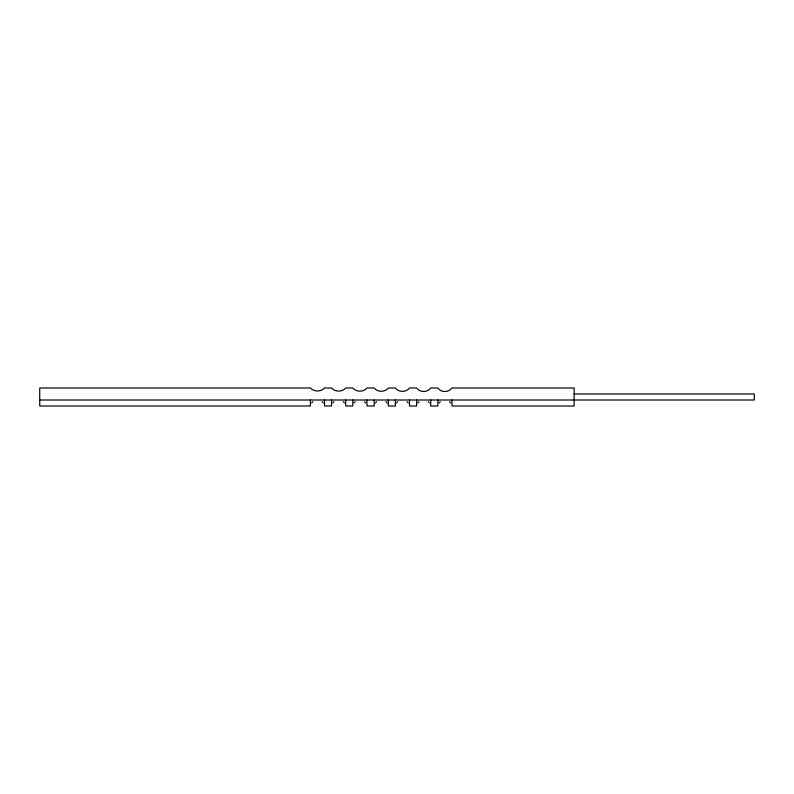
<?xml version="1.0" encoding="UTF-8"?>
<svg xmlns="http://www.w3.org/2000/svg" width="794" height="794" viewBox="0 0 794 794"><rect width="100%" height="100%" fill="white"/><g stroke="black" fill="none" stroke-linecap="round" stroke-linejoin="round"><path stroke-width="1.19" d="M311.675 402.935L312.816 401.704M332.845 402.935L333.986 401.704M375.483 402.935L376.624 401.704M396.663 402.935L397.804 401.704M417.882 402.935L419.024 401.704M439.102 402.935L440.243 401.704M354.074 402.935L355.216 401.704M574.171 393.993L754.3 393.993L754.3 400.007L39.7 400.007M364.525 401.704L365.667 402.935M449.523 401.704L450.664 402.935M428.303 401.704L429.445 402.935M407.074 401.704L408.215 402.935M385.894 401.704L387.045 402.935M343.266 401.704L344.407 402.935M322.086 401.704L323.227 402.935M451.955 400.007L451.955 406.012L574.102 406.012L574.171 387.988L451.955 387.988C448.749 392.722 441.017 392.722 437.812 387.988L430.735 387.988C427.47 392.643 419.857 392.643 416.592 387.988L409.506 387.988C406.171 392.504 398.707 392.504 395.372 387.988L388.326 387.988C384.921 392.385 377.607 392.385 374.192 387.988L366.977 387.988C363.463 392.246 356.278 392.246 352.764 387.988L345.688 387.988C342.135 392.117 335.118 392.117 331.555 387.988L324.518 387.988C320.885 391.978 314.017 391.978 310.385 387.988L39.73 387.988L39.73 406.012L310.385 406.012L310.385 400.007M437.812 400.007L437.812 406.012L430.735 406.012L430.735 400.007M416.592 400.007L416.592 406.012L409.506 406.012L409.506 400.007M395.372 400.007L395.372 406.012L388.326 406.012L388.326 400.007M374.192 400.007L374.192 406.012L366.977 406.012L366.977 400.007M352.764 400.007L352.764 406.012L345.688 406.012L345.688 400.007M331.555 400.007L331.555 406.012L324.518 406.012L324.518 400.007"/></g></svg>
